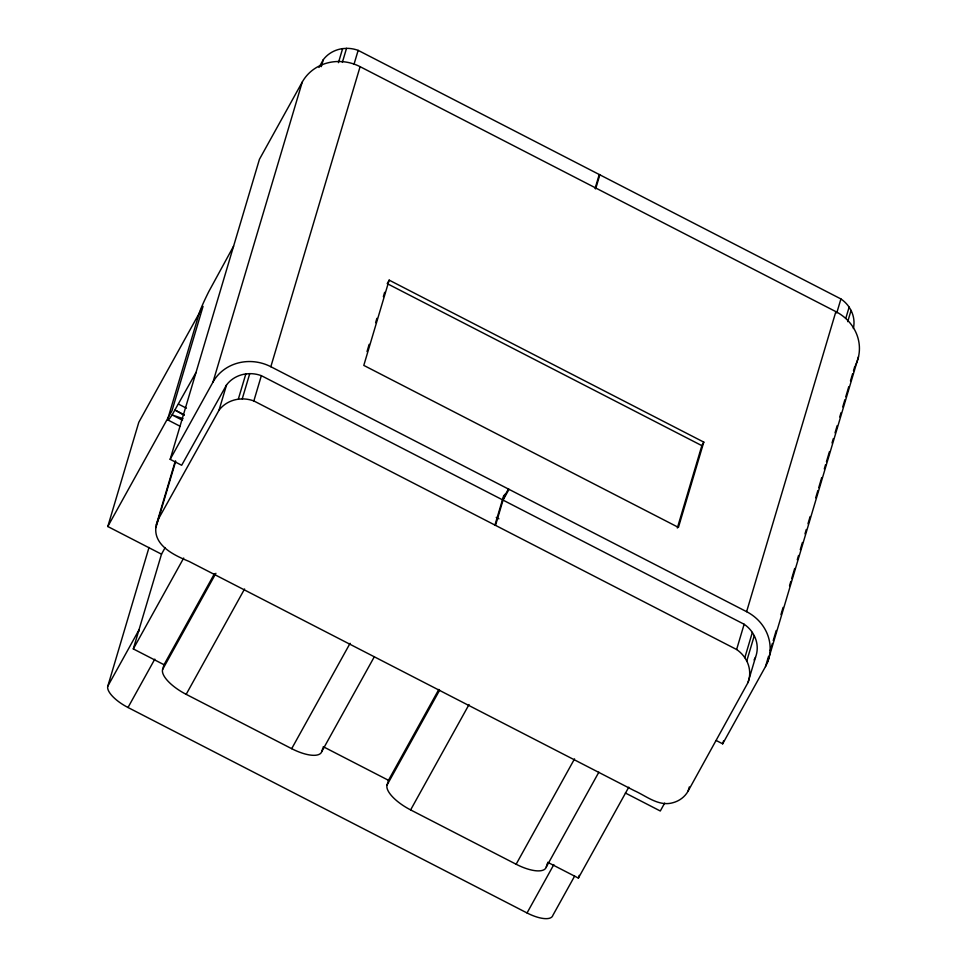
<?xml version="1.0" encoding="UTF-8"?>
<svg xmlns="http://www.w3.org/2000/svg" width="967" height="967" viewBox="0 0 967 967"><rect width="100%" height="100%" fill="white"/><g stroke="black" fill="none" stroke-linecap="round" stroke-linejoin="round"><path stroke-width="1.45" d="M175.257 461.138L156.376 524.513C151.626 544.832 174.06 555.288 189.109 561.44L634.183 790.607C646.319 795.962 658.793 806.889 673.032 802.683C679.269 801.014 684.866 796.917 688.033 791.236L747.999 682.557L755.517 657.294A30.267 27.995 16.6 0 0 754.272 635.718L752.338 632.43A30.267 27.995 16.6 0 0 744.131 624.247L261.356 375.667A30.267 27.995 16.6 0 0 249.74 373.649L245.836 373.927A30.267 27.995 16.6 0 0 226.544 384.926L181.675 465.272L170.168 459.337L259.434 159.313L302.26 82.038A43.285 40.022 16.6 0 1 360.099 66.675L835.875 311.64A43.285 40.022 16.6 0 1 855.384 365.369M107.796 526.519L138.801 422.289L203.046 306.382L172.041 410.612L107.796 526.519L161.501 554.176L133.313 648.917L164.015 664.728L162.601 669.466A30.291 11.302 29 0 0 186.172 694.342L291.683 748.676A30.291 11.302 29 0 0 321.83 751.444L374.398 656.617M574.616 876.126L552.882 915.326A25.964 9.682 29 0 1 527.039 912.957L128.007 707.493A25.964 9.682 29 0 1 107.808 686.171L149.027 547.431M155.892 527.619L175.728 461.162M170.168 459.337L212.994 382.074L302.26 82.038M156.376 524.513L158.624 518.65L219.025 410.189L226.544 384.926M321.237 66.65L323.329 59.628A30.267 27.995 16.6 0 1 342.62 48.628L346.524 48.35A30.267 27.995 16.6 0 1 358.153 50.369L840.927 298.948A30.267 27.995 16.6 0 1 849.135 307.131L851.057 310.419A30.267 27.995 16.6 0 1 853.365 328.49M219.025 410.189A30.267 27.995 16.6 0 1 238.317 399.19L245.836 373.927M338.438 62.674L342.62 48.628M238.317 399.19L242.221 398.912L249.74 373.649M342.354 62.384L346.524 48.35M747.999 682.557A30.267 27.995 16.6 0 0 746.754 660.993L744.82 657.705A30.267 27.995 16.6 0 0 736.624 649.51L253.85 400.942L261.356 375.667M353.97 64.414L358.153 50.369M212.994 382.074A43.285 40.022 16.6 0 1 270.833 366.711L360.099 66.675M367.013 351.577L369.164 344.349M375.607 322.664L376.9 318.336M383.355 296.651L384.636 292.312M389.169 280.128L363.797 365.405L678.423 527.402L703.795 442.124L389.169 280.128L387.223 283.645L701.849 445.642L677.335 528.018M321.83 751.444L322.893 747.89M598.851 772.186L546.282 867.012A30.291 11.302 29 0 1 516.136 864.244L410.624 809.911A30.291 11.302 29 0 1 387.054 785.035L388.468 780.296L438.849 689.411M494.935 525.069L503.747 495.479M595.068 188.541L599.238 174.507M495.527 525.383L504.762 494.342M595.66 188.855L599.83 174.809M546.282 867.012L547.346 863.458M547.697 862.286L578.387 878.084L579.197 875.377M688.033 791.236L689.314 786.933M716.281 740.529L722.675 743.828L765.501 666.553A43.285 40.022 16.6 0 0 746.609 611.676L835.875 311.64M736.624 649.51L744.131 624.247M836.745 312.982L840.927 298.948M744.82 657.705L752.338 632.43M845.787 318.361L849.135 307.131M746.754 660.993L754.272 635.718M847.721 321.648L851.057 310.419M722.675 743.828L723.534 740.927M765.501 666.553L768.511 656.46M770.228 650.682L772.367 643.478M773.225 640.589L776.235 630.496M780.949 614.625L783.101 607.409M789.531 585.772L790.825 581.445M791.683 578.568L794.693 568.463M797.267 559.808L798.549 555.481M800.265 549.715L802.417 542.499M804.991 533.844L806.273 529.517M807.989 523.751L810.141 516.535M815.713 497.787L817.864 490.571M818.723 487.694L821.72 477.589M824.295 468.935L825.588 464.607M826.447 461.718L829.456 451.625M832.031 442.971L833.312 438.643M835.029 432.878L837.18 425.661M839.755 417.007L841.036 412.679M842.753 406.914L844.904 399.697M845.762 396.808L848.76 386.715M850.476 380.95L852.628 373.733M853.486 370.845L854.768 366.517M767.713 661.803L858.503 356.763M754.067 659.929L755.517 657.294M233.591 246.162L208.812 291.55A30.291 2.309 -62.8 0 0 199.154 313.417L168.149 417.635A30.291 2.309 -62.8 0 0 172.114 414.916L196.011 372.488M161.501 554.176L165.139 547.612M107.808 686.171L138.958 629.964A25.964 9.682 29 0 0 138.789 631.306M133.313 648.917L183.694 558.044M128.007 707.493L154.805 659.143M164.015 664.728L214.384 573.842M162.601 669.466L215.895 573.31M186.172 694.342L244.578 588.976M291.683 748.676L350.09 643.309M502.453 499.806L508.424 489.036M503.045 500.108L509.017 489.338M387.054 785.035L439.622 690.196M410.624 809.911L469.031 704.544M701.849 445.642L703.795 442.124M516.136 864.244L574.543 758.877M527.039 912.957L553.837 864.595M578.387 878.084L628.768 787.198M664.655 803.13L660.292 810.999L625.383 793.013M318.965 67.472L323.329 59.628M183.017 418.675L172.114 414.916L182.449 420.234M270.833 366.711L746.609 611.676M496.228 517.43L498.899 518.82M178.484 404.097L186.426 408.195M184.141 414.758L175.063 410.093L184.153 415.242M167.92 419.992L180.007 426.217M323.244 746.705L388.468 780.296M242.221 398.912A30.267 27.995 16.6 0 1 253.85 400.942"/></g></svg>
